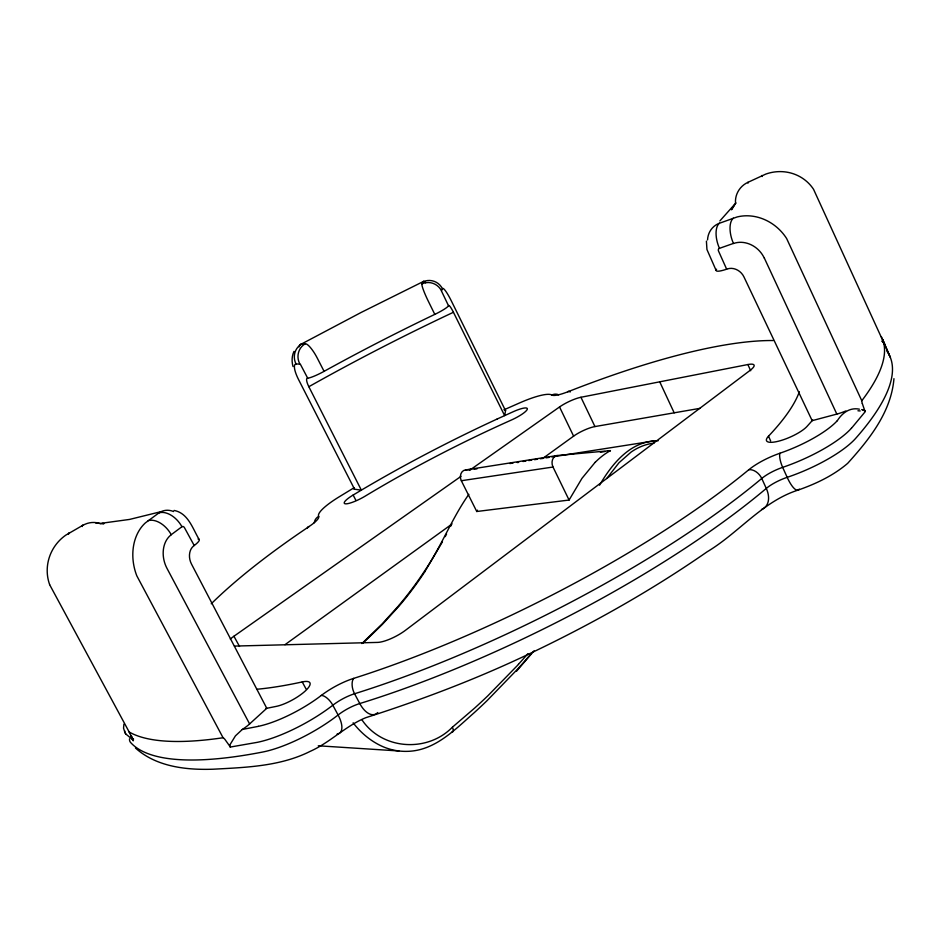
<?xml version="1.0" encoding="UTF-8"?>
<svg xmlns="http://www.w3.org/2000/svg" width="941" height="941" viewBox="0 0 941 941"><rect width="100%" height="100%" fill="white"/><g stroke="black" fill="none" stroke-linecap="round" stroke-linejoin="round"><path stroke-width="1.41" d="M441.47 291.04L448.504 305.731A14.633 1.953 -26.4 0 1 434.801 314.376A355.122 57.907 -26.6 0 0 324.08 371.342A14.715 1.976 -27 0 1 307.683 378.176L307.495 378.176A9.845 2.717 60.4 0 0 308.836 386.716L361.344 490.143L353.146 495.037A16.703 3.411 -27.3 0 0 345.476 503.823A16.703 3.411 -27.3 0 0 365.202 496.119A340.748 83.784 -26.5 0 1 511.175 420.121A16.585 3.364 -26.1 0 0 527.301 409.182A16.585 3.364 -26.1 0 0 513.527 411.582L497.06 419.063M123.918 724.158L123.542 728.146L125.035 732.898M706.409 241.108L706.95 249.518L716.125 270.42M893.95 378.658C891.209 412.064 869.261 439.423 847.665 463.348C833.161 475.734 815.6 483.98 797.721 490.214C762.128 501.741 738.485 533.112 707.044 551.861C651.619 590.372 592.618 623.554 531.759 652.654C478.169 678.402 422.509 699.539 365.931 717.642C345.559 725.876 330.209 742.484 310.165 751.365C280.3 766.386 245.848 767.433 213.136 769.209C186.165 770.138 156.312 766.809 135.469 748.024M442.435 288.734L441.482 290.851A14.68 14.409 34.5 0 0 421.897 283.923L422.991 281.841A14.586 14.315 34.9 0 1 442.435 288.734A17.761 2.611 65 0 1 451.421 301.085L505.552 410.699L504.623 415.593L453.433 312.271A9.798 1.447 65.1 0 0 448.551 305.613L448.504 305.731M318.705 516.386A40.945 8.351 -27.3 0 1 340.277 496.154L354.298 487.614M294.004 351.381C291.734 356.051 291.604 361.567 293.016 366.52M595.183 462.36A98.664 73.857 84.4 0 1 610.415 450.621L557.213 455.526L465.477 469.959A7.305 5.869 81.4 0 0 461.325 480.733L476.758 511.504L569.082 500.047L581.961 478.369L595.147 462.313M445.199 536.641L446.563 534.053M450.621 526.313L451.974 523.749M442.446 541.793L424.779 571.728M476.758 511.504L477.487 510.175M422.991 281.841L423.274 281.453A32.488 4.399 64.7 0 1 425.685 282.747M599.535 485.203C607.239 472.159 616.32 459.42 628.764 450.48A89.266 65.882 84 0 1 655.148 440.811L658.159 440.764M734.415 204.938L731.428 209.784L735.909 202.927L719.889 220.923M606.769 478.475L618.966 462.772L631.011 452.139A87.16 64.611 84 0 1 653.983 443.117M468.853 494.331C451.798 518.444 441.353 546.486 424.673 570.869A404.171 357.357 65.2 0 1 398.761 605.51M859.38 409.17C849.829 407.218 842.219 412.923 837.314 420.721M516.456 671.274L534.065 650.807M398.808 605.557L382.305 623.765L361.909 643.55M812.695 420.062L806.955 426.485A23.078 6.222 -23.8 0 1 778.536 441.188A23.078 6.222 -23.8 0 1 768.503 436.189A340.748 83.784 -26.5 0 0 799.356 391.738M851.452 428.261L865.144 411.77L862.321 403.571M518.503 664.381L487.732 695.917A1021.267 833.091 45.5 0 1 474.782 707.961L452.492 727.122M230.145 747.06A3.117 2.329 36.8 0 1 230.016 745.437A8.104 6.258 22 0 1 230.263 744.272L235.438 735.862L242.308 729.463A20.737 5.787 -29.6 0 0 249.612 723.935L266.774 708.291L276.372 706.362A23.407 6.54 -29 0 0 305.625 690.659A23.407 6.54 -29 0 0 302.237 681.931A340.748 83.784 -26.5 0 1 257.234 689.224M362.814 643.315L382.317 624.459L398.843 606.322A405.136 357.11 65 0 0 424.791 571.74M353.122 722.817C361.062 733.145 371.389 741.731 383.41 746.883A83.549 68.928 -89.8 0 0 406.83 751.365C434.589 751.024 454.609 729.898 474.052 712.843A1037.417 848.617 44.8 0 0 487.085 700.633L518.02 668.686A592.43 508.611 62.8 0 0 530.889 653.936M198.045 539.028A20.726 3.788 -28.3 0 1 194.211 545.521L193.693 545.921A13.739 10.375 74.3 0 0 191.482 564.047L266.774 708.291L265.774 708.479M194.211 545.521L184.46 527.666A2.294 1.741 72.8 0 0 181.942 526.748A20.631 13.15 52.5 0 0 158.97 512.869L145.385 522.878A45.98 35.829 74.5 0 0 136.798 575.798L223.064 737.744A427.543 106.145 -26.5 0 1 129.164 731.98L49.614 584.632M181.931 526.737L171.238 534.676A20.773 13.139 52.5 0 0 148.16 520.667M284.97 644.703L451.268 524.549M542.722 458.467L573.61 436.142A16.75 3.823 -25.6 0 1 594.947 426.567L699.892 408.359M230.31 639.033A19.538 4.681 -28.7 0 1 233.933 636.245L461.019 476.334M469.43 470.418L559.542 406.959A16.82 3.552 -25.7 0 1 580.938 397.267L747.872 364.543L750.671 370.73M82.302 526.513A19.043 2.564 59.5 0 1 82.949 525.231L65.717 535.194A42.721 41.639 -44.7 0 0 49.638 584.62M300.12 344.724L361.226 312.412L423.685 281.347M735.497 202.833A20.902 20.173 -36.5 0 1 747.966 182.319L765.774 174.097A42.204 40.498 -37.4 0 1 813.542 189.294L884.916 345.171L883.105 342.324M504.011 409.805L518.985 403.195A40.663 8.246 -26.1 0 1 551.826 395.044M707.55 239.92A22.184 19.855 47.4 0 1 719.465 223.24L737.038 216.983A44.874 39.804 46.4 0 1 786.629 238.52L861.791 400.737A4.705 1.988 74 0 0 862.191 403.183L862.274 403.407M845.865 410.946A20.384 5.446 -23.2 0 1 836.831 414.099L812.165 420.662L743.955 276.925A13.433 11.633 46.9 0 0 727.346 268.95L726.652 269.185L718.501 251.012A2.235 1.953 49.3 0 1 719.477 248.33L733.451 243.413A20.279 9.916 71.8 0 1 733.333 218.147M159.841 511.951L129.529 519.432L102.557 523.114M258.41 726.346L242.308 729.463M509.869 463.548L512.763 463.09M522.925 461.502L525.843 461.043M528.724 460.584L531.641 460.125M534.523 459.679L537.452 459.22M540.322 458.761L543.263 458.302M546.133 457.855L549.073 457.397M551.932 456.95L653.642 440.988M600.393 452.233L604.698 451.562M607.568 451.115L610.427 450.68M461.325 480.733L553.002 467.03A7.822 6.046 81.4 0 1 557.213 455.526M324.08 371.342L317.329 358.203A16.338 3.964 61 0 0 305.355 343.759L300.802 344.277A32.653 8.622 60.6 0 0 299.062 346.923M465.477 469.959L471.218 469.43M474.099 469.159L476.969 468.889M307.683 378.176L300.344 364.191L296.027 363.932A14.68 13.95 81.9 0 1 301.626 344.088M517.127 462.513L518.597 462.431M234.45 646.079L377.553 642.409A22.102 6.14 -27.8 0 0 405.512 630.258L750.13 370.354A19.032 4.399 -24.4 0 0 747.872 364.543M318.27 745.79L398.855 750.965M95.876 523.114L103.981 523.655L101.099 523.431M353.71 488.132A14.233 2.835 -27.2 0 0 354.557 489.226L361.344 490.143A382.505 94.465 -26.5 0 1 496.954 419.11M861.685 409.57L863.085 409.958M174.061 510.434C188.247 513.116 192.682 528.63 199.116 539.428M882.176 341.242L882.929 342.054M125.741 733.956L133.434 740.273L130.881 735.521M747.942 182.26L748.048 183.119M362.014 719.936C382.352 750.048 427.449 752.729 452.339 727.24A6.422 2.988 50.8 0 1 451.586 732.333M882.07 340.983L882.764 341.865M233.933 636.245L239.508 646.432M302.237 681.931L306.048 688.977M249.612 723.935L167.016 568.423A25.289 19.255 74 0 1 171.274 534.747M353.146 495.037L355.851 500.259M130.176 734.18L129.846 733.545A4.411 0.623 58 0 1 129.117 731.91M354.557 489.226L298.615 379.682A17.867 4.893 60.4 0 1 296.05 363.991M434.801 314.376L428.296 301.179A16.268 1.847 64.6 0 1 421.921 283.97M553.002 467.03L569.082 500.047M559.542 406.959L573.61 436.142M580.938 397.267L594.947 426.567M659.735 381.823L674.179 412.817M764.386 258.163L836.831 414.099M768.503 436.189L770.667 440.964M132.022 737.485L131.469 736.085M890.362 357.509L882.611 339.525L889.504 355.522M527.877 653.701A587.349 501.647 62.9 0 1 518.432 664.275M511.304 463.219A80.926 64.012 84.3 0 1 512.751 462.972M851.37 428.284A67.975 18.773 -23.7 0 1 782.689 467.348A23.701 6.881 -23.8 0 0 761.751 478.475A375.106 94.5 -26.5 0 1 354.557 693.752A23.96 7.187 -28.7 0 0 332.832 705.221A69.175 19.796 -29 0 1 257.246 742.343L230.38 747.036L224.97 739.473A4.834 2.752 49.1 0 0 223.076 737.673M321.34 695.423A35.723 10.504 -28.7 0 1 353.651 678.39A365.367 90.077 -26.5 0 0 748.824 469.712A11.41 7.657 48.8 0 1 761.751 478.475L766.292 488.414A22.69 15.115 48.7 0 1 761.516 509.469M799.25 489.097A22.549 6.387 70.8 0 1 787.182 477.334L782.677 467.395A11.351 3.235 70.7 0 1 779.983 453.233A35.346 10.045 -23.8 0 0 748.871 469.712M353.651 678.379A11.586 6.093 73.2 0 0 354.557 693.752L359.78 703.539A23.019 12.021 73.3 0 0 377.741 712.549M337.101 734.039A22.996 10.28 52.7 0 0 338.09 714.995L332.832 705.221A11.574 5.211 52.8 0 0 321.328 695.423A57.648 16.162 -29 0 1 258.457 726.299M886.94 351.205A426.449 110.285 -26.5 0 1 855.828 438.177A68.14 19.196 -23.6 0 1 787.182 477.334A23.666 7.01 -23.7 0 0 766.292 488.414A374.636 96.311 -26.5 0 1 359.78 703.539A23.925 7.328 -28.8 0 0 338.09 714.995A69.081 20.173 -29.1 0 1 262.61 752.047A426.449 110.285 -26.5 0 1 130.623 742.508A62.506 16.068 -29.7 0 1 129.54 738.814M314.306 522.749A8.104 7.904 -28.6 0 1 318.646 516.409A24.56 4.999 -27.8 0 1 309.06 526.525A8.187 3.717 55.8 0 0 307.342 528.383M211.243 603.781A365.367 90.077 -26.5 0 1 309.142 526.513M567.835 391.809A365.367 90.077 -26.5 0 1 773.22 340.536M558.648 394.797A8.022 7.775 -55.3 0 0 551.885 395.02A24.266 4.881 -25.7 0 0 567.882 391.762A8.104 2.705 68.7 0 1 570.164 392.009M504.4 409.77A14.127 2.799 -26.3 0 1 505.552 410.699M837.243 420.733A56.86 15.385 -23.7 0 1 780.007 453.197M308.836 386.716A385.881 65.552 -26.6 0 1 453.433 312.271M299.685 363.685A14.774 14.021 82.1 0 1 305.331 343.712M881.376 336.819A427.543 106.145 -26.5 0 1 861.791 400.737M68.587 534.276A19.091 2.411 59.4 0 1 69.175 533.029M82.984 525.29A21.078 20.678 -54.1 0 1 100.746 523.784M158.994 512.927A22.713 17.961 73.8 0 1 173.556 511.528M133.21 740.826A4.07 1.023 61 0 1 131.646 737.368M133.528 739.214A7.998 0.835 61.5 0 1 133.34 738.814M130.834 736.097A23.537 18.255 2 0 1 130.552 734.509M726.652 269.185A20.396 3.588 -24.7 0 1 716.583 269.22M762.104 176.532A18.549 0.682 66 0 1 762.057 175.638M719.465 248.318A20.161 9.986 71.7 0 1 719.43 223.17M733.486 243.496A24.701 21.561 47.2 0 1 764.327 258.187M883.54 342.136A7.081 3.07 69.8 0 1 884.328 343.183M884.128 343.371A2.741 0.8 65 0 1 885.128 345.182M863.65 410.029A4.376 3.117 88.3 0 1 865.402 411.44M863.062 410.217A8.622 5.423 80.5 0 1 863.567 410.499M857.945 410.782A25.489 11.904 -19.2 0 1 860.192 410.958M125.823 733.909A62.329 15.703 -29.6 0 1 124.73 730.886"/></g></svg>
